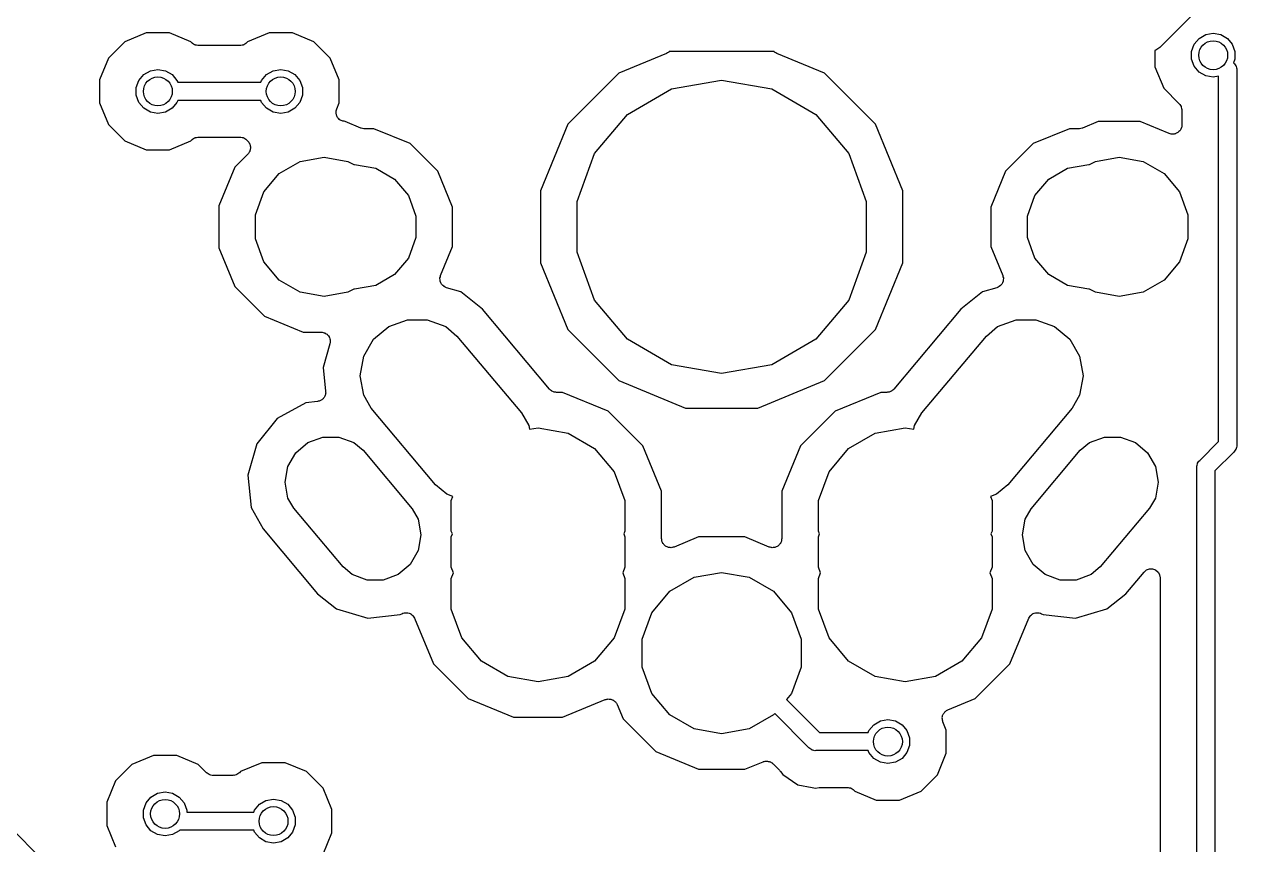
# Model space of a CAD drawing. Extents: x 61 to 194, y -153 to -61.
# Drawn here: x 136.35 to 153.13, y -99.93 to -88.57 of the extents above; entities that cross this region are included whole.
import ezdxf

# ---------------------------------------------------------------- set-up
doc = ezdxf.new("R2010")
doc.units = 0
doc.header["$MEASUREMENT"] = 0
doc.layers.add('BLACK', color=7, linetype='CONTINUOUS')

msp = doc.modelspace()

# ---------------------------------------------------------------- linework, layer by layer
at = {"layer": 'BLACK', "linetype": 'CONTINUOUS'}
for p, q in [((152.669, -88.2845), (152.084, -88.8691)), ((138.039, -88.692), (137.742, -88.815)), ((138.361, -88.692), (138.039, -88.692)), ((138.658, -88.815), (138.361, -88.692)), ((139.739, -88.692), (139.442, -88.815)), ((140.061, -88.692), (139.739, -88.692)), ((140.358, -88.815), (140.061, -88.692)), ((152.604, -88.7666), (152.696, -88.7137)), ((152.696, -88.7137), (152.8, -88.6954)), ((152.8, -88.6954), (152.904, -88.7137)), ((152.904, -88.7137), (152.996, -88.7666)), ((137.742, -88.815), (137.515, -89.0423)), ((138.672, -88.8298), (138.658, -88.815)), ((138.677, -88.833), (138.672, -88.8298)), ((138.681, -88.8373), (138.677, -88.833)), ((138.695, -88.8456), (138.681, -88.8373)), ((138.709, -88.8551), (138.695, -88.8456)), ((138.714, -88.8565), (138.709, -88.8551)), ((138.719, -88.8593), (138.714, -88.8565)), ((138.735, -88.8622), (138.719, -88.8593)), ((138.751, -88.8665), (138.735, -88.8622)), ((138.757, -88.866), (138.751, -88.8665)), ((138.762, -88.867), (138.757, -88.866)), ((139.338, -88.867), (138.762, -88.867)), ((139.343, -88.866), (139.338, -88.867)), ((139.349, -88.8665), (139.343, -88.866)), ((139.365, -88.8622), (139.349, -88.8665)), ((139.381, -88.8593), (139.365, -88.8622)), ((139.386, -88.8565), (139.381, -88.8593)), ((139.391, -88.8551), (139.386, -88.8565)), ((139.405, -88.8456), (139.391, -88.8551)), ((139.419, -88.8373), (139.405, -88.8456)), ((139.423, -88.833), (139.419, -88.8373)), ((139.428, -88.8298), (139.423, -88.833)), ((139.442, -88.815), (139.428, -88.8298)), ((140.585, -89.0423), (140.358, -88.815)), ((152.063, -88.8945), (152.034, -88.9111)), ((152.084, -88.8691), (152.063, -88.8945)), ((152.5, -88.9471), (152.536, -88.8477)), ((152.536, -88.8477), (152.604, -88.7666)), ((152.996, -88.7666), (153.064, -88.8477)), ((153.064, -88.8477), (153.1, -88.9471)), ((137.515, -89.0423), (137.392, -89.3393)), ((140.708, -89.3393), (140.585, -89.0423)), ((145.235, -88.9773), (144.579, -89.2488)), ((145.251, -88.967), (145.235, -88.9773)), ((145.268, -88.9573), (145.251, -88.967)), ((145.27, -88.9551), (145.268, -88.9573)), ((145.272, -88.9536), (145.27, -88.9551)), ((145.275, -88.95), (145.272, -88.9536)), ((146.725, -88.95), (145.275, -88.95)), ((146.728, -88.9536), (146.725, -88.95)), ((146.73, -88.9551), (146.728, -88.9536)), ((146.732, -88.9573), (146.73, -88.9551)), ((146.749, -88.967), (146.732, -88.9573)), ((146.765, -88.9773), (146.749, -88.967)), ((147.421, -89.2488), (146.765, -88.9773)), ((151.996, -88.933), (151.992, -88.9356)), ((151.992, -88.9356), (151.992, -89.1607)), ((152.007, -88.9301), (151.996, -88.933)), ((152.034, -88.9111), (152.007, -88.9301)), ((152.5, -89.0529), (152.5, -88.9471)), ((152.536, -89.1523), (152.5, -89.0529)), ((153.1, -89.0529), (153.081, -89.1045)), ((153.1, -88.9471), (153.1, -89.0529)), ((138.004, -89.2666), (138.096, -89.2137)), ((138.096, -89.2137), (138.2, -89.1954)), ((138.2, -89.1954), (138.304, -89.2137)), ((138.304, -89.2137), (138.396, -89.2666)), ((139.704, -89.2666), (139.796, -89.2137)), ((139.796, -89.2137), (139.9, -89.1954)), ((139.9, -89.1954), (140.004, -89.2137)), ((140.004, -89.2137), (140.096, -89.2666)), ((151.992, -89.1607), (152.115, -89.4577)), ((152.604, -89.2334), (152.536, -89.1523)), ((152.696, -89.2863), (152.604, -89.2334)), ((153.081, -89.1045), (153.085, -89.1078)), ((153.085, -89.1078), (153.097, -89.1184)), ((153.097, -89.1184), (153.106, -89.1328)), ((153.106, -89.1328), (153.115, -89.1464)), ((153.115, -89.1464), (153.116, -89.1517)), ((153.116, -89.1517), (153.119, -89.1566)), ((153.119, -89.1566), (153.122, -89.1729)), ((153.122, -89.1729), (153.126, -89.1889)), ((153.126, -89.1889), (153.125, -89.2055)), ((153.125, -89.2055), (153.125, -94.3946)), ((137.392, -89.3393), (137.392, -89.6607)), ((137.9, -89.4471), (137.936, -89.3477)), ((137.936, -89.3477), (138.004, -89.2666)), ((138.396, -89.2666), (138.464, -89.3477)), ((138.464, -89.3477), (138.474, -89.375)), ((138.474, -89.375), (139.626, -89.375)), ((139.626, -89.375), (139.636, -89.3477)), ((139.636, -89.3477), (139.704, -89.2666)), ((140.096, -89.2666), (140.164, -89.3477)), ((140.164, -89.3477), (140.2, -89.4471)), ((140.708, -89.6607), (140.708, -89.3393)), ((144.579, -89.2488), (143.874, -89.9543)), ((145.305, -89.4666), (146, -89.3441)), ((146, -89.3441), (146.695, -89.4666)), ((148.126, -89.9543), (147.421, -89.2488)), ((152.8, -89.3046), (152.696, -89.2863)), ((152.875, -89.2914), (152.8, -89.3046)), ((152.875, -94.3482), (152.875, -89.2914)), ((137.9, -89.5529), (137.9, -89.4471)), ((137.936, -89.6523), (137.9, -89.5529)), ((140.2, -89.5529), (140.164, -89.6523)), ((140.2, -89.4471), (140.2, -89.5529)), ((144.695, -89.8193), (145.305, -89.4666)), ((146.695, -89.4666), (147.305, -89.8193)), ((152.115, -89.4577), (152.33, -89.6725)), ((137.392, -89.6607), (137.515, -89.9577)), ((138.004, -89.7334), (137.936, -89.6523)), ((138.096, -89.7863), (138.004, -89.7334)), ((138.396, -89.7334), (138.304, -89.7863)), ((138.464, -89.6523), (138.396, -89.7334)), ((138.474, -89.625), (138.464, -89.6523)), ((139.626, -89.625), (138.474, -89.625)), ((139.636, -89.6523), (139.626, -89.625)), ((139.704, -89.7334), (139.636, -89.6523)), ((139.796, -89.7863), (139.704, -89.7334)), ((140.096, -89.7334), (140.004, -89.7863)), ((140.164, -89.6523), (140.096, -89.7334)), ((140.672, -89.7549), (140.675, -89.7414)), ((140.675, -89.7414), (140.708, -89.6607)), ((152.33, -89.6725), (152.333, -89.6771)), ((152.333, -89.6771), (152.337, -89.6807)), ((152.337, -89.6807), (152.346, -89.695)), ((152.346, -89.695), (152.355, -89.7086)), ((152.355, -89.7086), (152.357, -89.714)), ((152.357, -89.714), (152.359, -89.7189)), ((152.359, -89.7189), (152.362, -89.7352)), ((152.362, -89.7352), (152.367, -89.7512)), ((138.2, -89.8046), (138.096, -89.7863)), ((138.304, -89.7863), (138.2, -89.8046)), ((139.9, -89.8046), (139.796, -89.7863)), ((140.004, -89.7863), (139.9, -89.8046)), ((140.665, -89.7845), (140.667, -89.7763)), ((140.667, -89.7982), (140.665, -89.7845)), ((140.667, -89.7679), (140.672, -89.7549)), ((140.667, -89.7763), (140.667, -89.7679)), ((140.667, -89.8121), (140.667, -89.7982)), ((140.67, -89.8199), (140.667, -89.8121)), ((140.671, -89.8282), (140.67, -89.8199)), ((140.677, -89.8405), (140.671, -89.8282)), ((140.682, -89.8535), (140.677, -89.8405)), ((140.687, -89.8599), (140.682, -89.8535)), ((140.691, -89.8673), (140.687, -89.8599)), ((140.701, -89.8767), (140.691, -89.8673)), ((140.71, -89.8873), (140.701, -89.8767)), ((140.718, -89.8915), (140.71, -89.8873)), ((140.724, -89.8971), (140.718, -89.8915)), ((140.736, -89.9024), (140.724, -89.8971)), ((140.748, -89.9093), (140.736, -89.9024)), ((140.757, -89.9108), (140.748, -89.9093)), ((140.764, -89.914), (140.757, -89.9108)), ((144.241, -90.3596), (144.695, -89.8193)), ((147.305, -89.8193), (147.759, -90.3596)), ((152.367, -89.7512), (152.366, -89.7568)), ((152.366, -89.7568), (152.367, -89.7623)), ((152.367, -89.7623), (152.367, -89.9659)), ((137.515, -89.9577), (137.742, -90.185)), ((140.778, -89.9146), (140.764, -89.914)), ((140.789, -89.9164), (140.778, -89.9146)), ((141.008, -90.0073), (140.789, -89.9164)), ((141.011, -90.0079), (141.008, -90.0073)), ((141.013, -90.0093), (141.011, -90.0079)), ((141.032, -90.0127), (141.013, -90.0093)), ((141.051, -90.0169), (141.032, -90.0127)), ((141.054, -90.0165), (141.051, -90.0169)), ((141.057, -90.017), (141.054, -90.0165)), ((141.19, -90.017), (141.057, -90.017)), ((141.689, -90.2237), (141.19, -90.017)), ((143.874, -89.9543), (143.492, -90.8761)), ((148.508, -90.8761), (148.126, -89.9543)), ((150.81, -90.017), (150.311, -90.2237)), ((150.943, -90.017), (150.81, -90.017)), ((150.946, -90.0165), (150.943, -90.017)), ((150.949, -90.0169), (150.946, -90.0165)), ((150.968, -90.0127), (150.949, -90.0169)), ((150.987, -90.0093), (150.968, -90.0127)), ((150.989, -90.0079), (150.987, -90.0093)), ((150.992, -90.0073), (150.989, -90.0079)), ((151.21, -89.917), (150.992, -90.0073)), ((151.79, -89.917), (151.21, -89.917)), ((152.191, -90.0833), (151.79, -89.917)), ((152.303, -90.0759), (152.29, -90.0807)), ((152.31, -90.0705), (152.303, -90.0759)), ((152.317, -90.0667), (152.31, -90.0705)), ((152.327, -90.0565), (152.317, -90.0667)), ((152.337, -90.0476), (152.327, -90.0565)), ((152.341, -90.0403), (152.337, -90.0476)), ((152.347, -90.0342), (152.341, -90.0403)), ((152.352, -90.0214), (152.347, -90.0342)), ((152.359, -90.0094), (152.352, -90.0214)), ((152.361, -90.0011), (152.359, -90.0094)), ((152.364, -89.9934), (152.361, -90.0011)), ((152.365, -89.9796), (152.364, -89.9934)), ((152.367, -89.9659), (152.365, -89.9796)), ((137.742, -90.185), (138.039, -90.308)), ((138.361, -90.308), (138.658, -90.185)), ((138.658, -90.185), (138.672, -90.1702)), ((138.672, -90.1702), (138.677, -90.167)), ((138.677, -90.167), (138.681, -90.1627)), ((138.681, -90.1627), (138.695, -90.1544)), ((138.695, -90.1544), (138.709, -90.1449)), ((138.709, -90.1449), (138.714, -90.1435)), ((138.714, -90.1435), (138.719, -90.1407)), ((138.719, -90.1407), (138.735, -90.1378)), ((138.735, -90.1378), (138.751, -90.1335)), ((138.751, -90.1335), (138.757, -90.134)), ((138.757, -90.134), (138.762, -90.133)), ((138.762, -90.133), (139.338, -90.133)), ((139.338, -90.133), (139.343, -90.134)), ((139.343, -90.134), (139.349, -90.1335)), ((139.349, -90.1335), (139.365, -90.1378)), ((139.365, -90.1378), (139.381, -90.1407)), ((139.381, -90.1407), (139.386, -90.1435)), ((139.386, -90.1435), (139.391, -90.1449)), ((139.391, -90.1449), (139.405, -90.1544)), ((139.405, -90.1544), (139.419, -90.1627)), ((139.419, -90.1627), (139.423, -90.167)), ((139.423, -90.167), (139.428, -90.1702)), ((139.428, -90.1702), (139.445, -90.1881)), ((139.445, -90.1881), (139.452, -90.1972)), ((139.452, -90.1972), (139.46, -90.205)), ((139.46, -90.205), (139.464, -90.2151)), ((139.464, -90.2151), (139.471, -90.2242)), ((139.471, -90.2242), (139.474, -90.2349)), ((139.474, -90.2349), (139.478, -90.245)), ((139.478, -90.245), (139.479, -90.2561)), ((142.071, -90.6058), (141.689, -90.2237)), ((150.311, -90.2237), (149.929, -90.6058)), ((152.205, -90.0863), (152.191, -90.0833)), ((152.218, -90.091), (152.205, -90.0863)), ((152.226, -90.091), (152.218, -90.091)), ((152.234, -90.0928), (152.226, -90.091)), ((152.248, -90.091), (152.234, -90.0928)), ((152.262, -90.091), (152.248, -90.091)), ((152.27, -90.0881), (152.262, -90.091)), ((152.278, -90.087), (152.27, -90.0881)), ((152.29, -90.0807), (152.278, -90.087)), ((138.039, -90.308), (138.361, -90.308)), ((139.445, -90.3677), (139.264, -90.5491)), ((139.452, -90.3586), (139.445, -90.3677)), ((139.46, -90.3507), (139.452, -90.3586)), ((139.464, -90.3406), (139.46, -90.3507)), ((139.471, -90.3316), (139.464, -90.3406)), ((139.474, -90.3208), (139.471, -90.3316)), ((139.478, -90.3108), (139.474, -90.3208)), ((139.479, -90.2997), (139.478, -90.3108)), ((139.479, -90.2561), (139.482, -90.2668)), ((139.482, -90.2889), (139.479, -90.2997)), ((139.482, -90.2668), (139.481, -90.2779)), ((139.481, -90.2779), (139.482, -90.2889)), ((140.17, -90.4685), (140.5, -90.4103)), ((140.5, -90.4103), (140.83, -90.4685)), ((144, -91.0223), (144.241, -90.3596)), ((147.759, -90.3596), (148, -91.0223)), ((151.17, -90.4685), (151.5, -90.4103)), ((151.5, -90.4103), (151.83, -90.4685)), ((139.264, -90.5491), (139.042, -91.085)), ((139.88, -90.636), (140.17, -90.4685)), ((140.83, -90.4685), (140.909, -90.5139)), ((140.909, -90.5139), (140.92, -90.5119)), ((140.92, -90.5119), (141.215, -90.5639)), ((141.215, -90.5639), (141.475, -90.7138)), ((150.525, -90.7138), (150.785, -90.5639)), ((150.785, -90.5639), (151.08, -90.5119)), ((151.08, -90.5119), (151.091, -90.5139)), ((151.091, -90.5139), (151.17, -90.4685)), ((151.83, -90.4685), (152.12, -90.636)), ((139.665, -90.8927), (139.88, -90.636)), ((141.475, -90.7138), (141.667, -90.9434)), ((142.278, -91.1049), (142.071, -90.6058)), ((149.929, -90.6058), (149.722, -91.1049)), ((150.333, -90.9434), (150.525, -90.7138)), ((152.12, -90.636), (152.335, -90.8927)), ((139.55, -91.2075), (139.665, -90.8927)), ((143.492, -90.8761), (143.492, -91.8739)), ((148.508, -91.8739), (148.508, -90.8761)), ((152.335, -90.8927), (152.45, -91.2075)), ((139.042, -91.085), (139.042, -91.665)), ((141.667, -90.9434), (141.77, -91.2251)), ((144, -91.7277), (144, -91.0223)), ((148, -91.0223), (148, -91.7277)), ((150.23, -91.2251), (150.333, -90.9434)), ((139.55, -91.5425), (139.55, -91.2075)), ((141.77, -91.2251), (141.77, -91.5249)), ((142.278, -91.6451), (142.278, -91.1049)), ((149.722, -91.1049), (149.722, -91.6451)), ((150.23, -91.5249), (150.23, -91.2251)), ((152.45, -91.2075), (152.45, -91.5425)), ((139.665, -91.8573), (139.55, -91.5425)), ((141.77, -91.5249), (141.667, -91.8066)), ((150.333, -91.8066), (150.23, -91.5249)), ((152.45, -91.5425), (152.335, -91.8573)), ((139.042, -91.665), (139.264, -92.2009)), ((142.111, -92.0473), (142.278, -91.6451)), ((144.241, -92.3904), (144, -91.7277)), ((148, -91.7277), (147.759, -92.3904)), ((149.722, -91.6451), (149.889, -92.0473)), ((139.88, -92.114), (139.665, -91.8573)), ((141.667, -91.8066), (141.475, -92.0362)), ((143.492, -91.8739), (143.874, -92.7957)), ((148.126, -92.7957), (148.508, -91.8739)), ((150.525, -92.0362), (150.333, -91.8066)), ((152.335, -91.8573), (152.12, -92.114)), ((141.475, -92.0362), (141.215, -92.1861)), ((142.102, -92.0821), (142.108, -92.0649)), ((142.103, -92.0863), (142.102, -92.0821)), ((142.102, -92.0904), (142.103, -92.0863)), ((142.104, -92.1082), (142.102, -92.0904)), ((142.108, -92.0649), (142.111, -92.0473)), ((149.889, -92.0473), (149.892, -92.0649)), ((149.892, -92.0649), (149.898, -92.0821)), ((149.898, -92.0904), (149.896, -92.1082)), ((149.898, -92.0821), (149.897, -92.0863)), ((149.897, -92.0863), (149.898, -92.0904)), ((150.785, -92.1861), (150.525, -92.0362)), ((139.264, -92.2009), (139.674, -92.611)), ((140.17, -92.2815), (139.88, -92.114)), ((140.909, -92.2361), (140.83, -92.2815)), ((140.92, -92.2381), (140.909, -92.2361)), ((141.215, -92.1861), (140.92, -92.2381)), ((142.105, -92.1261), (142.104, -92.1082)), ((142.107, -92.13), (142.105, -92.1261)), ((142.108, -92.1341), (142.107, -92.13)), ((142.116, -92.15), (142.108, -92.1341)), ((142.123, -92.1665), (142.116, -92.15)), ((142.126, -92.1695), (142.123, -92.1665)), ((142.128, -92.1732), (142.126, -92.1695)), ((142.141, -92.1854), (142.128, -92.1732)), ((142.154, -92.1984), (142.141, -92.1854)), ((142.157, -92.2002), (142.154, -92.1984)), ((142.16, -92.203), (142.157, -92.2002)), ((142.177, -92.2099), (142.16, -92.203)), ((142.193, -92.2179), (142.177, -92.2099)), ((142.392, -92.2759), (142.193, -92.2179)), ((149.807, -92.2179), (149.608, -92.2759)), ((149.823, -92.2099), (149.807, -92.2179)), ((149.84, -92.203), (149.823, -92.2099)), ((149.843, -92.2002), (149.84, -92.203)), ((149.846, -92.1984), (149.843, -92.2002)), ((149.859, -92.1854), (149.846, -92.1984)), ((149.872, -92.1732), (149.859, -92.1854)), ((149.874, -92.1695), (149.872, -92.1732)), ((149.877, -92.1665), (149.874, -92.1695)), ((149.884, -92.15), (149.877, -92.1665)), ((149.892, -92.1341), (149.884, -92.15)), ((149.893, -92.13), (149.892, -92.1341)), ((149.895, -92.1261), (149.893, -92.13)), ((149.896, -92.1082), (149.895, -92.1261)), ((151.08, -92.2381), (150.785, -92.1861)), ((151.091, -92.2361), (151.08, -92.2381)), ((151.17, -92.2815), (151.091, -92.2361)), ((152.12, -92.114), (151.83, -92.2815)), ((140.5, -92.3397), (140.17, -92.2815)), ((140.83, -92.2815), (140.5, -92.3397)), ((142.69, -92.5147), (142.392, -92.2759)), ((144.695, -92.9307), (144.241, -92.3904)), ((147.759, -92.3904), (147.305, -92.9307)), ((149.608, -92.2759), (149.31, -92.5147)), ((151.5, -92.3397), (151.17, -92.2815)), ((151.83, -92.2815), (151.5, -92.3397)), ((143.619, -93.6216), (142.69, -92.5147)), ((149.31, -92.5147), (148.381, -93.6216)), ((139.674, -92.611), (140.21, -92.833)), ((141.185, -92.9304), (141.395, -92.7547)), ((141.395, -92.7547), (141.652, -92.6612)), ((141.652, -92.6612), (141.925, -92.6612)), ((141.925, -92.6612), (142.182, -92.7547)), ((142.182, -92.7547), (142.338, -92.8861)), ((149.662, -92.8861), (149.818, -92.7547)), ((149.818, -92.7547), (150.075, -92.6612)), ((150.075, -92.6612), (150.348, -92.6612)), ((150.348, -92.6612), (150.605, -92.7547)), ((150.605, -92.7547), (150.815, -92.9304)), ((140.21, -92.833), (140.458, -92.833)), ((140.458, -92.833), (140.465, -92.8342)), ((140.465, -92.8342), (140.472, -92.8338)), ((140.472, -92.8338), (140.487, -92.838)), ((140.487, -92.838), (140.502, -92.8407)), ((140.502, -92.8407), (140.508, -92.8441)), ((140.508, -92.8441), (140.515, -92.8461)), ((140.515, -92.8461), (140.527, -92.8551)), ((140.527, -92.8551), (140.54, -92.8627)), ((140.54, -92.8627), (140.545, -92.8681)), ((140.545, -92.8681), (140.55, -92.8722)), ((140.55, -92.8722), (140.559, -92.8848)), ((140.559, -92.8848), (140.568, -92.8965)), ((140.568, -92.8965), (140.571, -92.9031)), ((140.571, -92.9031), (140.575, -92.9089)), ((140.575, -92.9089), (140.578, -92.9236)), ((140.578, -92.9236), (140.583, -92.9379)), ((141.049, -93.1671), (141.185, -92.9304)), ((142.338, -92.8861), (143.229, -93.9476)), ((143.874, -92.7957), (144.579, -93.5012)), ((145.305, -93.2834), (144.695, -92.9307)), ((147.305, -92.9307), (146.695, -93.2834)), ((147.421, -93.5012), (148.126, -92.7957)), ((148.771, -93.9476), (149.662, -92.8861)), ((150.815, -92.9304), (150.951, -93.1671)), ((140.58, -92.9955), (140.485, -93.3222)), ((140.581, -92.9886), (140.58, -92.9955)), ((140.583, -92.9821), (140.581, -92.9886)), ((140.583, -92.9379), (140.583, -92.9449)), ((140.583, -92.9449), (140.585, -92.9517)), ((140.585, -92.9517), (140.583, -92.9668)), ((140.583, -92.9668), (140.583, -92.9821)), ((141.001, -93.4362), (141.049, -93.1671)), ((150.951, -93.1671), (150.999, -93.4362)), ((140.485, -93.3222), (140.521, -93.6516)), ((146, -93.4059), (145.305, -93.2834)), ((146.695, -93.2834), (146, -93.4059)), ((141.049, -93.7054), (141.001, -93.4362)), ((144.579, -93.5012), (145.501, -93.883)), ((146.499, -93.883), (147.421, -93.5012)), ((150.999, -93.4362), (150.951, -93.7054)), ((140.47, -93.7679), (140.46, -93.7728)), ((140.478, -93.7599), (140.47, -93.7679)), ((140.487, -93.7533), (140.478, -93.7599)), ((140.493, -93.7441), (140.487, -93.7533)), ((140.501, -93.736), (140.493, -93.7441)), ((140.505, -93.7259), (140.501, -93.736)), ((140.511, -93.7166), (140.505, -93.7259)), ((140.514, -93.7058), (140.511, -93.7166)), ((140.518, -93.6957), (140.514, -93.7058)), ((140.519, -93.6846), (140.518, -93.6957)), ((140.522, -93.6738), (140.519, -93.6846)), ((140.521, -93.6516), (140.52, -93.6627)), ((140.52, -93.6627), (140.522, -93.6738)), ((141.151, -93.8824), (141.049, -93.7054)), ((143.627, -93.6288), (143.619, -93.6216)), ((143.634, -93.6373), (143.627, -93.6288)), ((143.644, -93.6428), (143.634, -93.6373)), ((143.652, -93.65), (143.644, -93.6428)), ((143.663, -93.6538), (143.652, -93.65)), ((143.673, -93.6593), (143.663, -93.6538)), ((143.683, -93.6613), (143.673, -93.6593)), ((143.694, -93.6651), (143.683, -93.6613)), ((143.705, -93.6651), (143.694, -93.6651)), ((143.716, -93.667), (143.705, -93.6651)), ((143.8, -93.667), (143.716, -93.667)), ((144.428, -93.927), (143.8, -93.667)), ((148.2, -93.667), (147.572, -93.927)), ((148.284, -93.667), (148.2, -93.667)), ((148.295, -93.6651), (148.284, -93.667)), ((148.306, -93.6651), (148.295, -93.6651)), ((148.317, -93.6613), (148.306, -93.6651)), ((148.327, -93.6593), (148.317, -93.6613)), ((148.337, -93.6538), (148.327, -93.6593)), ((148.348, -93.65), (148.337, -93.6538)), ((148.356, -93.6428), (148.348, -93.65)), ((148.366, -93.6373), (148.356, -93.6428)), ((148.373, -93.6288), (148.366, -93.6373)), ((148.381, -93.6216), (148.373, -93.6288)), ((150.951, -93.7054), (150.849, -93.8824)), ((140.247, -93.8094), (139.852, -94.0262)), ((140.409, -93.7917), (140.247, -93.8094)), ((140.419, -93.7886), (140.409, -93.7917)), ((140.43, -93.7874), (140.419, -93.7886)), ((140.44, -93.7825), (140.43, -93.7874)), ((140.451, -93.7794), (140.44, -93.7825)), ((140.46, -93.7728), (140.451, -93.7794)), ((142.042, -94.9439), (141.151, -93.8824)), ((144.908, -94.4075), (144.428, -93.927)), ((145.501, -93.883), (146.499, -93.883)), ((147.572, -93.927), (147.092, -94.4075)), ((150.849, -93.8824), (149.958, -94.9439)), ((139.852, -94.0262), (139.57, -94.3777)), ((143.229, -93.9476), (143.331, -94.1246)), ((148.669, -94.1246), (148.771, -93.9476)), ((143.331, -94.1246), (143.341, -94.1775)), ((143.341, -94.1775), (143.46, -94.1565)), ((143.46, -94.1565), (143.877, -94.23)), ((143.877, -94.23), (144.243, -94.4416)), ((147.757, -94.4416), (148.123, -94.23)), ((148.123, -94.23), (148.54, -94.1565)), ((148.54, -94.1565), (148.659, -94.1775)), ((148.659, -94.1775), (148.669, -94.1246)), ((139.57, -94.3777), (139.444, -94.8104)), ((140.109, -94.5032), (140.277, -94.3615)), ((140.277, -94.3615), (140.484, -94.2861)), ((140.484, -94.2861), (140.705, -94.2861)), ((140.705, -94.2861), (140.912, -94.3615)), ((140.912, -94.3615), (141.038, -94.4675)), ((145.168, -95.0353), (144.908, -94.4075)), ((147.092, -94.4075), (146.832, -95.0353)), ((150.962, -94.4675), (151.088, -94.3615)), ((151.088, -94.3615), (151.295, -94.2861)), ((151.295, -94.2861), (151.516, -94.2861)), ((151.516, -94.2861), (151.723, -94.3615)), ((151.723, -94.3615), (151.891, -94.5032)), ((152.615, -94.6077), (152.875, -94.3482)), ((153.122, -94.4271), (153.119, -94.4434)), ((153.126, -94.4111), (153.122, -94.4271)), ((153.125, -94.3946), (153.126, -94.4111)), ((139.998, -94.6941), (140.109, -94.5032)), ((141.038, -94.4675), (141.719, -95.279)), ((144.243, -94.4416), (144.515, -94.7657)), ((147.485, -94.7657), (147.757, -94.4416)), ((150.281, -95.279), (150.962, -94.4675)), ((151.891, -94.5032), (152.002, -94.6941)), ((152.603, -94.6184), (152.615, -94.6077)), ((153.085, -94.4922), (152.825, -94.7518)), ((153.097, -94.4816), (153.085, -94.4922)), ((153.106, -94.4672), (153.097, -94.4816)), ((153.115, -94.4536), (153.106, -94.4672)), ((153.116, -94.4483), (153.115, -94.4536)), ((153.119, -94.4434), (153.116, -94.4483)), ((139.96, -94.9111), (139.998, -94.6941)), ((144.515, -94.7657), (144.66, -95.1634)), ((147.34, -95.1634), (147.485, -94.7657)), ((152.002, -94.6941), (152.04, -94.9111)), ((152.574, -94.6889), (152.578, -94.6729)), ((152.575, -94.7054), (152.574, -94.6889)), ((152.575, -100.648), (152.575, -94.7054)), ((152.578, -94.6729), (152.581, -94.6566)), ((152.581, -94.6566), (152.584, -94.6518)), ((152.584, -94.6518), (152.585, -94.6464)), ((152.585, -94.6464), (152.594, -94.6328)), ((152.594, -94.6328), (152.603, -94.6184)), ((152.825, -94.7518), (152.825, -100.695)), ((139.444, -94.8104), (139.493, -95.2585)), ((139.998, -95.1282), (139.96, -94.9111)), ((152.04, -94.9111), (152.002, -95.1282)), ((142.198, -95.0753), (142.042, -94.9439)), ((142.281, -95.1054), (142.198, -95.0753)), ((142.26, -95.1634), (142.281, -95.1054)), ((145.168, -95.6891), (145.168, -95.0353)), ((146.832, -95.0353), (146.832, -95.6891)), ((149.802, -95.0753), (149.719, -95.1054)), ((149.719, -95.1054), (149.74, -95.1634)), ((149.958, -94.9439), (149.802, -95.0753)), ((139.493, -95.2585), (139.655, -95.5539)), ((140.081, -95.271), (139.998, -95.1282)), ((140.762, -96.0825), (140.081, -95.271)), ((141.719, -95.279), (141.802, -95.4218)), ((142.26, -95.5866), (142.26, -95.1634)), ((144.66, -95.1634), (144.66, -95.5866)), ((147.34, -95.5866), (147.34, -95.1634)), ((149.74, -95.1634), (149.74, -95.5866)), ((150.198, -95.4218), (150.281, -95.279)), ((151.919, -95.271), (151.238, -96.0825)), ((152.002, -95.1282), (151.919, -95.271)), ((141.802, -95.4218), (141.84, -95.6389)), ((150.16, -95.6389), (150.198, -95.4218)), ((139.655, -95.5539), (140.409, -96.4526)), ((142.274, -95.625), (142.26, -95.5866)), ((144.66, -95.5866), (144.646, -95.625)), ((147.354, -95.625), (147.34, -95.5866)), ((149.74, -95.5866), (149.726, -95.625)), ((141.84, -95.6389), (141.802, -95.8559)), ((142.26, -95.6634), (142.274, -95.625)), ((142.26, -96.0866), (142.26, -95.6634)), ((144.646, -95.625), (144.66, -95.6634)), ((144.66, -95.6634), (144.66, -96.0866)), ((145.17, -95.7027), (145.168, -95.6891)), ((145.171, -95.7166), (145.17, -95.7027)), ((145.174, -95.7243), (145.171, -95.7166)), ((145.176, -95.7325), (145.174, -95.7243)), ((145.183, -95.7445), (145.176, -95.7325)), ((145.188, -95.7573), (145.183, -95.7445)), ((145.194, -95.7635), (145.188, -95.7573)), ((145.198, -95.7707), (145.194, -95.7635)), ((145.208, -95.7796), (145.198, -95.7707)), ((145.218, -95.7898), (145.208, -95.7796)), ((145.68, -95.667), (145.344, -95.8064)), ((146.32, -95.667), (145.68, -95.667)), ((146.656, -95.8064), (146.32, -95.667)), ((146.792, -95.7796), (146.782, -95.7898)), ((146.802, -95.7707), (146.792, -95.7796)), ((146.806, -95.7635), (146.802, -95.7707)), ((146.812, -95.7573), (146.806, -95.7635)), ((146.817, -95.7445), (146.812, -95.7573)), ((146.824, -95.7325), (146.817, -95.7445)), ((146.826, -95.7243), (146.824, -95.7325)), ((146.829, -95.7166), (146.826, -95.7243)), ((146.83, -95.7027), (146.829, -95.7166)), ((146.832, -95.6891), (146.83, -95.7027)), ((147.34, -95.6634), (147.354, -95.625)), ((147.34, -96.0866), (147.34, -95.6634)), ((149.726, -95.625), (149.74, -95.6634)), ((149.74, -95.6634), (149.74, -96.0866)), ((150.198, -95.8559), (150.16, -95.6389)), ((141.802, -95.8559), (141.691, -96.0468)), ((145.225, -95.7937), (145.218, -95.7898)), ((145.231, -95.7991), (145.225, -95.7937)), ((145.245, -95.8038), (145.231, -95.7991)), ((145.257, -95.8102), (145.245, -95.8038)), ((145.265, -95.8113), (145.257, -95.8102)), ((145.273, -95.8141), (145.265, -95.8113)), ((145.287, -95.8141), (145.273, -95.8141)), ((145.301, -95.8159), (145.287, -95.8141)), ((145.309, -95.8141), (145.301, -95.8159)), ((145.317, -95.8141), (145.309, -95.8141)), ((145.33, -95.8094), (145.317, -95.8141)), ((145.344, -95.8064), (145.33, -95.8094)), ((146.67, -95.8094), (146.656, -95.8064)), ((146.683, -95.8141), (146.67, -95.8094)), ((146.691, -95.8141), (146.683, -95.8141)), ((146.699, -95.8159), (146.691, -95.8141)), ((146.713, -95.8141), (146.699, -95.8159)), ((146.727, -95.8141), (146.713, -95.8141)), ((146.735, -95.8113), (146.727, -95.8141)), ((146.743, -95.8102), (146.735, -95.8113)), ((146.755, -95.8038), (146.743, -95.8102)), ((146.768, -95.7991), (146.755, -95.8038)), ((146.775, -95.7937), (146.768, -95.7991)), ((146.782, -95.7898), (146.775, -95.7937)), ((150.309, -96.0468), (150.198, -95.8559)), ((140.888, -96.1885), (140.762, -96.0825)), ((141.691, -96.0468), (141.523, -96.1885)), ((142.289, -96.165), (142.26, -96.0866)), ((144.66, -96.0866), (144.631, -96.165)), ((147.369, -96.165), (147.34, -96.0866)), ((149.74, -96.0866), (149.711, -96.165)), ((150.477, -96.1885), (150.309, -96.0468)), ((151.238, -96.0825), (151.112, -96.1885)), ((151.876, -96.1242), (151.918, -96.1091)), ((151.918, -96.1091), (151.962, -96.1091)), ((151.962, -96.1091), (152.004, -96.1242)), ((141.095, -96.2639), (140.888, -96.1885)), ((141.316, -96.2639), (141.095, -96.2639)), ((141.523, -96.1885), (141.316, -96.2639)), ((142.26, -96.2434), (142.289, -96.165)), ((142.26, -96.6666), (142.26, -96.2434)), ((144.631, -96.165), (144.66, -96.2434)), ((144.66, -96.2434), (144.66, -96.6666)), ((145.282, -96.4194), (145.618, -96.2254)), ((145.618, -96.2254), (146, -96.158)), ((146, -96.158), (146.382, -96.2254)), ((146.382, -96.2254), (146.718, -96.4194)), ((147.34, -96.2434), (147.369, -96.165)), ((147.34, -96.6666), (147.34, -96.2434)), ((149.711, -96.165), (149.74, -96.2434)), ((149.74, -96.2434), (149.74, -96.6666)), ((150.684, -96.2639), (150.477, -96.1885)), ((150.905, -96.2639), (150.684, -96.2639)), ((151.112, -96.1885), (150.905, -96.2639)), ((151.591, -96.4526), (151.843, -96.1525)), ((151.843, -96.1525), (151.858, -96.1396)), ((151.843, -96.1525), (151.843, -96.1525)), ((151.858, -96.1396), (151.876, -96.1242)), ((152.004, -96.1242), (152.037, -96.1525)), ((152.037, -96.1525), (152.057, -96.1872)), ((152.057, -96.1872), (152.059, -96.1907)), ((152.059, -96.1907), (152.067, -96.2341)), ((152.067, -96.2341), (152.067, -100.385)), ((140.409, -96.4526), (140.672, -96.6635)), ((145.033, -96.7165), (145.282, -96.4194)), ((146.718, -96.4194), (146.967, -96.7165)), ((151.328, -96.6635), (151.591, -96.4526)), ((140.672, -96.6635), (141.105, -96.7897)), ((141.105, -96.7897), (141.553, -96.7406)), ((141.553, -96.7406), (141.573, -96.7297)), ((141.573, -96.7297), (141.59, -96.7239)), ((141.59, -96.7239), (141.606, -96.717)), ((141.606, -96.717), (141.61, -96.7168)), ((141.61, -96.7168), (141.614, -96.7155)), ((141.614, -96.7155), (141.632, -96.7159)), ((141.632, -96.7159), (141.65, -96.7151)), ((141.65, -96.7151), (141.654, -96.7164)), ((141.654, -96.7164), (141.658, -96.7165)), ((141.658, -96.7165), (141.675, -96.723)), ((141.675, -96.723), (141.692, -96.7284)), ((141.692, -96.7284), (141.696, -96.7309)), ((141.696, -96.7309), (141.7, -96.7324)), ((141.7, -96.7324), (141.713, -96.7443)), ((141.713, -96.7443), (141.727, -96.7552)), ((141.727, -96.7552), (141.73, -96.7588)), ((141.73, -96.7588), (141.733, -96.7615)), ((141.733, -96.7615), (141.741, -96.7773)), ((141.741, -96.7773), (141.751, -96.7924)), ((142.405, -97.0643), (142.26, -96.6666)), ((144.66, -96.6666), (144.515, -97.0643)), ((144.9, -97.081), (145.033, -96.7165)), ((146.967, -96.7165), (147.1, -97.081)), ((147.485, -97.0643), (147.34, -96.6666)), ((149.74, -96.6666), (149.595, -97.0643)), ((150.249, -96.7924), (150.259, -96.7773)), ((150.259, -96.7773), (150.267, -96.7615)), ((150.267, -96.7615), (150.27, -96.7588)), ((150.27, -96.7588), (150.273, -96.7552)), ((150.273, -96.7552), (150.287, -96.7443)), ((150.287, -96.7443), (150.3, -96.7324)), ((150.3, -96.7324), (150.304, -96.7309)), ((150.304, -96.7309), (150.308, -96.7284)), ((150.308, -96.7284), (150.325, -96.723)), ((150.325, -96.723), (150.342, -96.7165)), ((150.342, -96.7165), (150.346, -96.7164)), ((150.346, -96.7164), (150.35, -96.7151)), ((150.35, -96.7151), (150.368, -96.7159)), ((150.368, -96.7159), (150.386, -96.7155)), ((150.386, -96.7155), (150.39, -96.7168)), ((150.39, -96.7168), (150.394, -96.717)), ((150.394, -96.717), (150.41, -96.7239)), ((150.41, -96.7239), (150.427, -96.7297)), ((150.427, -96.7297), (150.447, -96.7406)), ((150.447, -96.7406), (150.895, -96.7897)), ((150.895, -96.7897), (151.328, -96.6635)), ((141.751, -96.7924), (142.012, -97.4225)), ((149.988, -97.4225), (150.249, -96.7924)), ((142.677, -97.3884), (142.405, -97.0643)), ((144.515, -97.0643), (144.243, -97.3884)), ((144.9, -97.469), (144.9, -97.081)), ((147.1, -97.081), (147.1, -97.469)), ((147.757, -97.3884), (147.485, -97.0643)), ((149.595, -97.0643), (149.323, -97.3884)), ((142.012, -97.4225), (142.492, -97.903)), ((143.043, -97.6), (142.677, -97.3884)), ((144.243, -97.3884), (143.877, -97.6)), ((148.123, -97.6), (147.757, -97.3884)), ((149.323, -97.3884), (148.957, -97.6)), ((149.508, -97.903), (149.988, -97.4225)), ((143.46, -97.6735), (143.043, -97.6)), ((143.877, -97.6), (143.46, -97.6735)), ((145.033, -97.8335), (144.9, -97.469)), ((147.1, -97.469), (146.967, -97.8335)), ((148.54, -97.6735), (148.123, -97.6)), ((148.957, -97.6), (148.54, -97.6735)), ((142.492, -97.903), (143.12, -98.163)), ((143.8, -98.163), (144.389, -97.919)), ((144.389, -97.919), (144.4, -97.9166)), ((144.4, -97.9166), (144.41, -97.9123)), ((144.41, -97.9123), (144.421, -97.9119)), ((144.421, -97.9119), (144.432, -97.9095)), ((144.432, -97.9095), (144.443, -97.9109)), ((144.443, -97.9109), (144.454, -97.9104)), ((144.454, -97.9104), (144.465, -97.9138)), ((144.465, -97.9138), (144.476, -97.9152)), ((144.476, -97.9152), (144.485, -97.9203)), ((144.485, -97.9203), (144.496, -97.9237)), ((144.496, -97.9237), (144.505, -97.9304)), ((144.505, -97.9304), (144.515, -97.9356)), ((144.515, -97.9356), (144.522, -97.9438)), ((144.522, -97.9438), (144.531, -97.9505)), ((144.531, -97.9505), (144.537, -97.9599)), ((144.537, -97.9599), (144.545, -97.9681)), ((145.282, -98.1306), (145.033, -97.8335)), ((146.967, -97.8335), (146.896, -97.9189)), ((146.896, -97.9189), (147.352, -98.375)), ((149.13, -98.0595), (149.508, -97.903)), ((144.545, -97.9681), (144.549, -97.9784)), ((144.549, -97.9784), (144.555, -97.9877)), ((144.555, -97.9877), (144.637, -98.1859)), ((145.618, -98.3246), (145.282, -98.1306)), ((146.718, -98.1306), (146.382, -98.3246)), ((146.734, -98.1111), (146.718, -98.1306)), ((147.208, -98.5845), (146.734, -98.1111)), ((149.057, -98.1387), (149.062, -98.1288)), ((149.062, -98.1288), (149.066, -98.1182)), ((149.066, -98.1182), (149.072, -98.1094)), ((149.072, -98.1094), (149.077, -98.0995)), ((149.077, -98.0995), (149.086, -98.092)), ((149.086, -98.092), (149.092, -98.0832)), ((149.092, -98.0832), (149.102, -98.0772)), ((149.102, -98.0772), (149.11, -98.0697)), ((149.11, -98.0697), (149.12, -98.0655)), ((149.12, -98.0655), (149.13, -98.0595)), ((143.12, -98.163), (143.8, -98.163)), ((144.637, -98.1859), (145.089, -98.6382)), ((148.036, -98.3477), (148.104, -98.2666)), ((148.104, -98.2666), (148.196, -98.2137)), ((148.196, -98.2137), (148.3, -98.1954)), ((148.3, -98.1954), (148.404, -98.2137)), ((148.404, -98.2137), (148.496, -98.2666)), ((148.496, -98.2666), (148.564, -98.3477)), ((149.051, -98.1824), (149.053, -98.1714)), ((149.054, -98.1932), (149.051, -98.1824)), ((149.052, -98.1603), (149.056, -98.1497)), ((149.053, -98.1714), (149.052, -98.1603)), ((149.054, -98.2043), (149.054, -98.1932)), ((149.058, -98.2146), (149.054, -98.2043)), ((149.056, -98.1497), (149.057, -98.1387)), ((149.061, -98.2254), (149.058, -98.2146)), ((149.108, -98.3393), (149.061, -98.2254)), ((146, -98.392), (145.618, -98.3246)), ((146.382, -98.3246), (146, -98.392)), ((147.352, -98.375), (148.026, -98.375)), ((148.026, -98.375), (148.036, -98.3477)), ((148.564, -98.3477), (148.6, -98.4471)), ((148.6, -98.4471), (148.6, -98.5529)), ((149.108, -98.6607), (149.108, -98.3393)), ((147.218, -98.5972), (147.208, -98.5845)), ((147.233, -98.6055), (147.218, -98.5972)), ((147.246, -98.615), (147.233, -98.6055)), ((147.252, -98.6165), (147.246, -98.615)), ((147.257, -98.6193), (147.252, -98.6165)), ((147.273, -98.6222), (147.257, -98.6193)), ((147.289, -98.6264), (147.273, -98.6222)), ((147.305, -98.625), (147.289, -98.6264)), ((148.026, -98.625), (147.305, -98.625)), ((148.036, -98.6523), (148.026, -98.625)), ((148.6, -98.5529), (148.564, -98.6523)), ((138.139, -98.692), (137.842, -98.815)), ((138.461, -98.692), (138.139, -98.692)), ((138.758, -98.815), (138.461, -98.692)), ((139.639, -98.792), (139.342, -98.915)), ((139.961, -98.792), (139.639, -98.792)), ((140.258, -98.915), (139.961, -98.792)), ((145.089, -98.6382), (145.68, -98.883)), ((146.32, -98.883), (146.572, -98.7784)), ((146.572, -98.7784), (146.581, -98.7766)), ((146.581, -98.7766), (146.588, -98.7731)), ((146.588, -98.7731), (146.602, -98.7719)), ((146.602, -98.7719), (146.615, -98.7689)), ((146.615, -98.7689), (146.624, -98.77)), ((146.624, -98.77), (146.632, -98.7692)), ((146.632, -98.7692), (146.645, -98.7728)), ((146.645, -98.7728), (146.659, -98.7746)), ((146.659, -98.7746), (146.667, -98.7785)), ((146.667, -98.7785), (146.675, -98.7806)), ((146.675, -98.7806), (146.686, -98.7886)), ((146.686, -98.7886), (146.698, -98.795)), ((146.698, -98.795), (146.704, -98.8011)), ((146.704, -98.8011), (146.711, -98.8059)), ((148.104, -98.7334), (148.036, -98.6523)), ((148.196, -98.7863), (148.104, -98.7334)), ((148.3, -98.8046), (148.196, -98.7863)), ((148.404, -98.7863), (148.3, -98.8046)), ((148.496, -98.7334), (148.404, -98.7863)), ((148.564, -98.6523), (148.496, -98.7334)), ((148.985, -98.9577), (149.108, -98.6607)), ((137.842, -98.815), (137.615, -99.0423)), ((138.872, -98.9298), (138.758, -98.815)), ((138.877, -98.933), (138.872, -98.9298)), ((138.881, -98.9373), (138.877, -98.933)), ((138.895, -98.9456), (138.881, -98.9373)), ((138.909, -98.9551), (138.895, -98.9456)), ((138.914, -98.9565), (138.909, -98.9551)), ((138.919, -98.9593), (138.914, -98.9565)), ((138.935, -98.9622), (138.919, -98.9593)), ((138.951, -98.9665), (138.935, -98.9622)), ((138.957, -98.966), (138.951, -98.9665)), ((138.962, -98.967), (138.957, -98.966)), ((139.238, -98.967), (138.962, -98.967)), ((139.243, -98.966), (139.238, -98.967)), ((139.249, -98.9665), (139.243, -98.966)), ((139.265, -98.9622), (139.249, -98.9665)), ((139.281, -98.9593), (139.265, -98.9622)), ((139.286, -98.9565), (139.281, -98.9593)), ((139.291, -98.9551), (139.286, -98.9565)), ((139.305, -98.9456), (139.291, -98.9551)), ((139.319, -98.9373), (139.305, -98.9456)), ((139.323, -98.933), (139.319, -98.9373)), ((139.328, -98.9298), (139.323, -98.933)), ((139.342, -98.915), (139.328, -98.9298)), ((140.485, -99.1423), (140.258, -98.915)), ((145.68, -98.883), (146.32, -98.883)), ((146.711, -98.8059), (146.799, -98.8947)), ((146.799, -98.8947), (146.807, -98.9049)), ((146.807, -98.9049), (146.815, -98.9139)), ((146.815, -98.9139), (146.844, -98.9564)), ((146.844, -98.9564), (147.053, -99.0963)), ((148.758, -99.185), (148.985, -98.9577)), ((137.615, -99.0423), (137.492, -99.3393)), ((147.053, -99.0963), (147.25, -99.1354)), ((147.25, -99.1354), (147.25, -99.1354)), ((147.25, -99.1354), (147.3, -99.1454)), ((147.3, -99.1454), (147.35, -99.1354)), ((147.35, -99.1354), (147.363, -99.1352)), ((147.363, -99.1352), (147.375, -99.133)), ((147.375, -99.133), (147.738, -99.133)), ((147.738, -99.133), (147.743, -99.134)), ((147.743, -99.134), (147.749, -99.1335)), ((147.749, -99.1335), (147.765, -99.1378)), ((137.275, -100.803), (135.698, -99.2257)), ((138.036, -99.3477), (138.104, -99.2666)), ((138.104, -99.2666), (138.196, -99.2137)), ((138.196, -99.2137), (138.3, -99.1954)), ((138.3, -99.1954), (138.404, -99.2137)), ((138.404, -99.2137), (138.496, -99.2666)), ((138.496, -99.2666), (138.564, -99.3477)), ((139.696, -99.3137), (139.8, -99.2954)), ((139.8, -99.2954), (139.904, -99.3137)), ((140.608, -99.4393), (140.485, -99.1423)), ((147.765, -99.1378), (147.781, -99.1407)), ((147.781, -99.1407), (147.786, -99.1435)), ((147.786, -99.1435), (147.791, -99.1449)), ((147.791, -99.1449), (147.805, -99.1544)), ((147.805, -99.1544), (147.819, -99.1627)), ((147.819, -99.1627), (147.823, -99.167)), ((147.823, -99.167), (147.828, -99.1702)), ((147.828, -99.1702), (147.842, -99.185)), ((147.842, -99.185), (148.139, -99.308)), ((148.461, -99.308), (148.758, -99.185)), ((137.492, -99.3393), (137.492, -99.6607)), ((138, -99.4471), (138.036, -99.3477)), ((138, -99.5529), (138, -99.4471)), ((138.564, -99.3477), (138.6, -99.4471)), ((138.6, -99.4471), (138.6, -99.475)), ((139.526, -99.475), (139.536, -99.4477)), ((139.536, -99.4477), (139.604, -99.3666)), ((139.604, -99.3666), (139.696, -99.3137)), ((139.904, -99.3137), (139.996, -99.3666)), ((139.996, -99.3666), (140.064, -99.4477)), ((140.064, -99.4477), (140.1, -99.5471)), ((140.608, -99.7607), (140.608, -99.4393)), ((148.139, -99.308), (148.461, -99.308)), ((138.036, -99.6523), (138, -99.5529)), ((138.6, -99.475), (139.526, -99.475)), ((140.1, -99.5471), (140.1, -99.6529)), ((137.492, -99.6607), (137.615, -99.9577)), ((138.104, -99.7334), (138.036, -99.6523)), ((138.196, -99.7863), (138.104, -99.7334)), ((138.3, -99.8046), (138.196, -99.7863)), ((138.404, -99.7863), (138.3, -99.8046)), ((138.496, -99.7334), (138.404, -99.7863)), ((138.503, -99.725), (138.496, -99.7334)), ((139.526, -99.725), (138.503, -99.725)), ((139.536, -99.7523), (139.526, -99.725)), ((139.604, -99.8334), (139.536, -99.7523)), ((140.064, -99.7523), (139.996, -99.8334)), ((140.1, -99.6529), (140.064, -99.7523)), ((140.485, -100.058), (140.608, -99.7607)), ((139.696, -99.8863), (139.604, -99.8334)), ((139.8, -99.9046), (139.696, -99.8863)), ((139.904, -99.8863), (139.8, -99.9046)), ((139.996, -99.8334), (139.904, -99.8863))]:
    msp.add_line(p, q, dxfattribs=at)
at = {"layer": 'BLACK'}
for centre in [(152.8, -89), (138.2, -89.5), (139.9, -89.5), (148.3, -98.5), (138.3, -99.5), (139.8, -99.6)]:
    msp.add_circle(centre, 0.2, dxfattribs=at)

doc.saveas('drawing.dxf')
